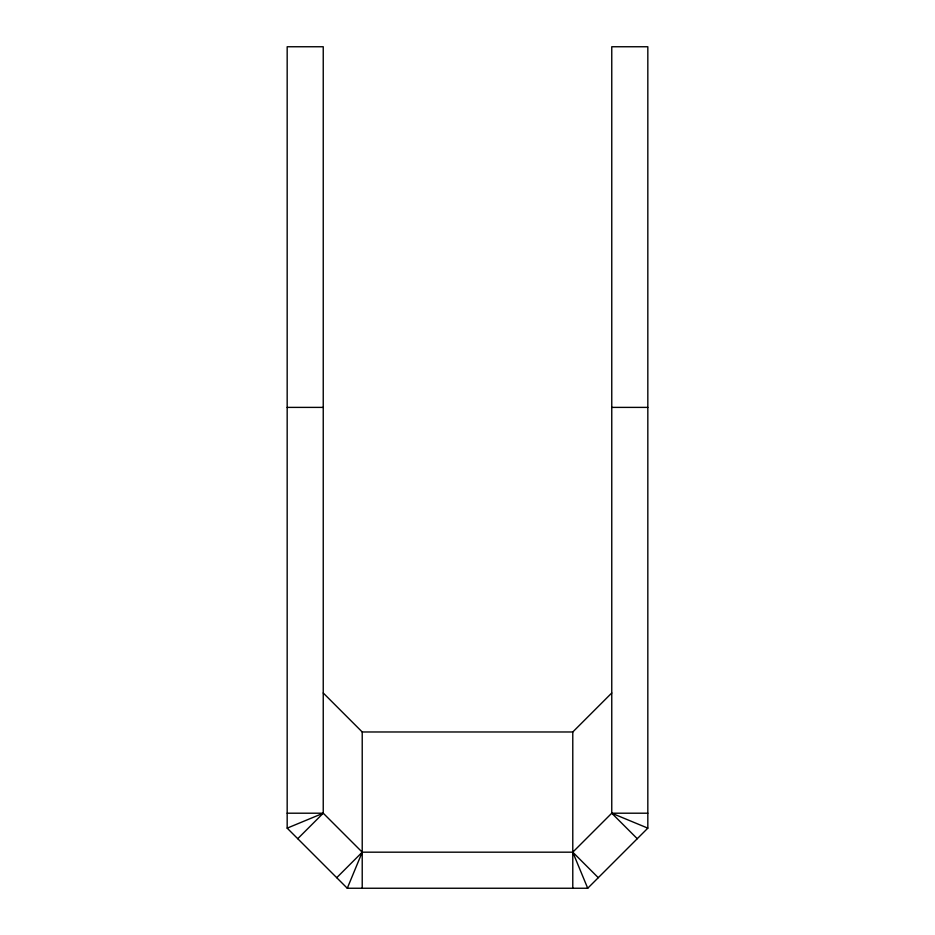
<?xml version="1.0" encoding="UTF-8"?>
<svg xmlns="http://www.w3.org/2000/svg" width="935" height="935" viewBox="0 0 935 935"><rect width="100%" height="100%" fill="white"/><g stroke="black" fill="none" stroke-linecap="round" stroke-linejoin="round"><path stroke-width="1.4" d="M347.282 888.25L362.219 852.182L572.781 852.182L611.759 813.205L611.759 46.75L647.826 46.75L647.826 828.141L587.718 888.25L347.282 888.25L287.174 828.141L287.174 46.75L323.241 46.75L323.241 813.205L362.219 852.182L336.729 877.684M297.739 838.707L323.241 813.205L287.174 813.205M323.241 692.987L362.219 731.976L572.781 731.976L611.759 692.987M287.174 828.141L323.241 813.205M287.174 407.391L323.241 407.391M611.759 407.391L647.826 407.391M637.261 838.707L611.759 813.205L647.826 813.205M611.759 813.205L647.826 828.141M598.271 877.684L572.781 852.182L587.718 888.25M572.781 731.976L572.781 888.25M362.219 731.976L362.219 888.25"/></g></svg>
